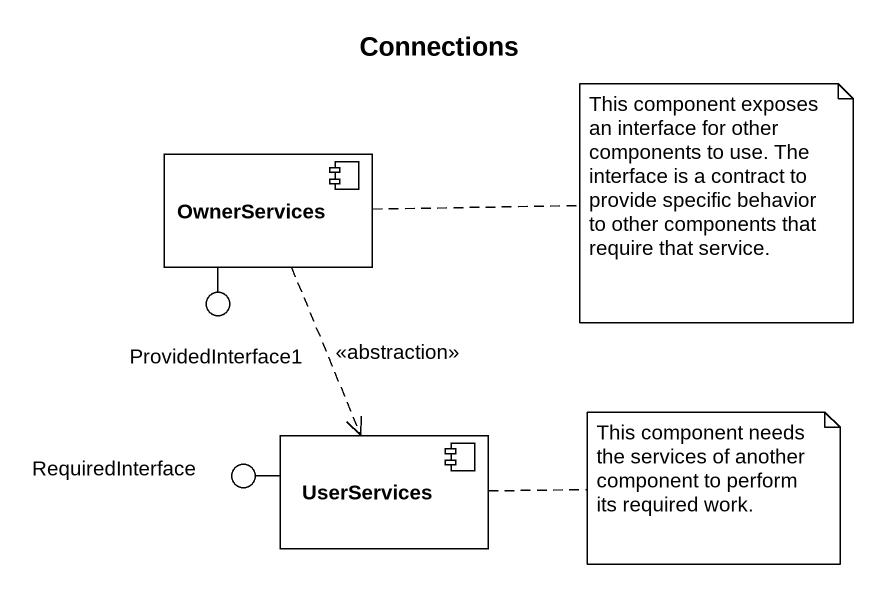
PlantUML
@startuml
title Connections
component OwnerServices
() ProvidedInterface1
component UserServices
() RequiredInterface
OwnerServices -- ProvidedInterface1
UserServices -left- RequiredInterface
OwnerServices ..> UserServices : <<abstraction>>
note right of OwnerServices : This component exposes an interface for other components to use. The interface is a contract to provide specific behavior to other components that require that service.
note right of UserServices : This component needs the services of another component to perform its required work.
@enduml
